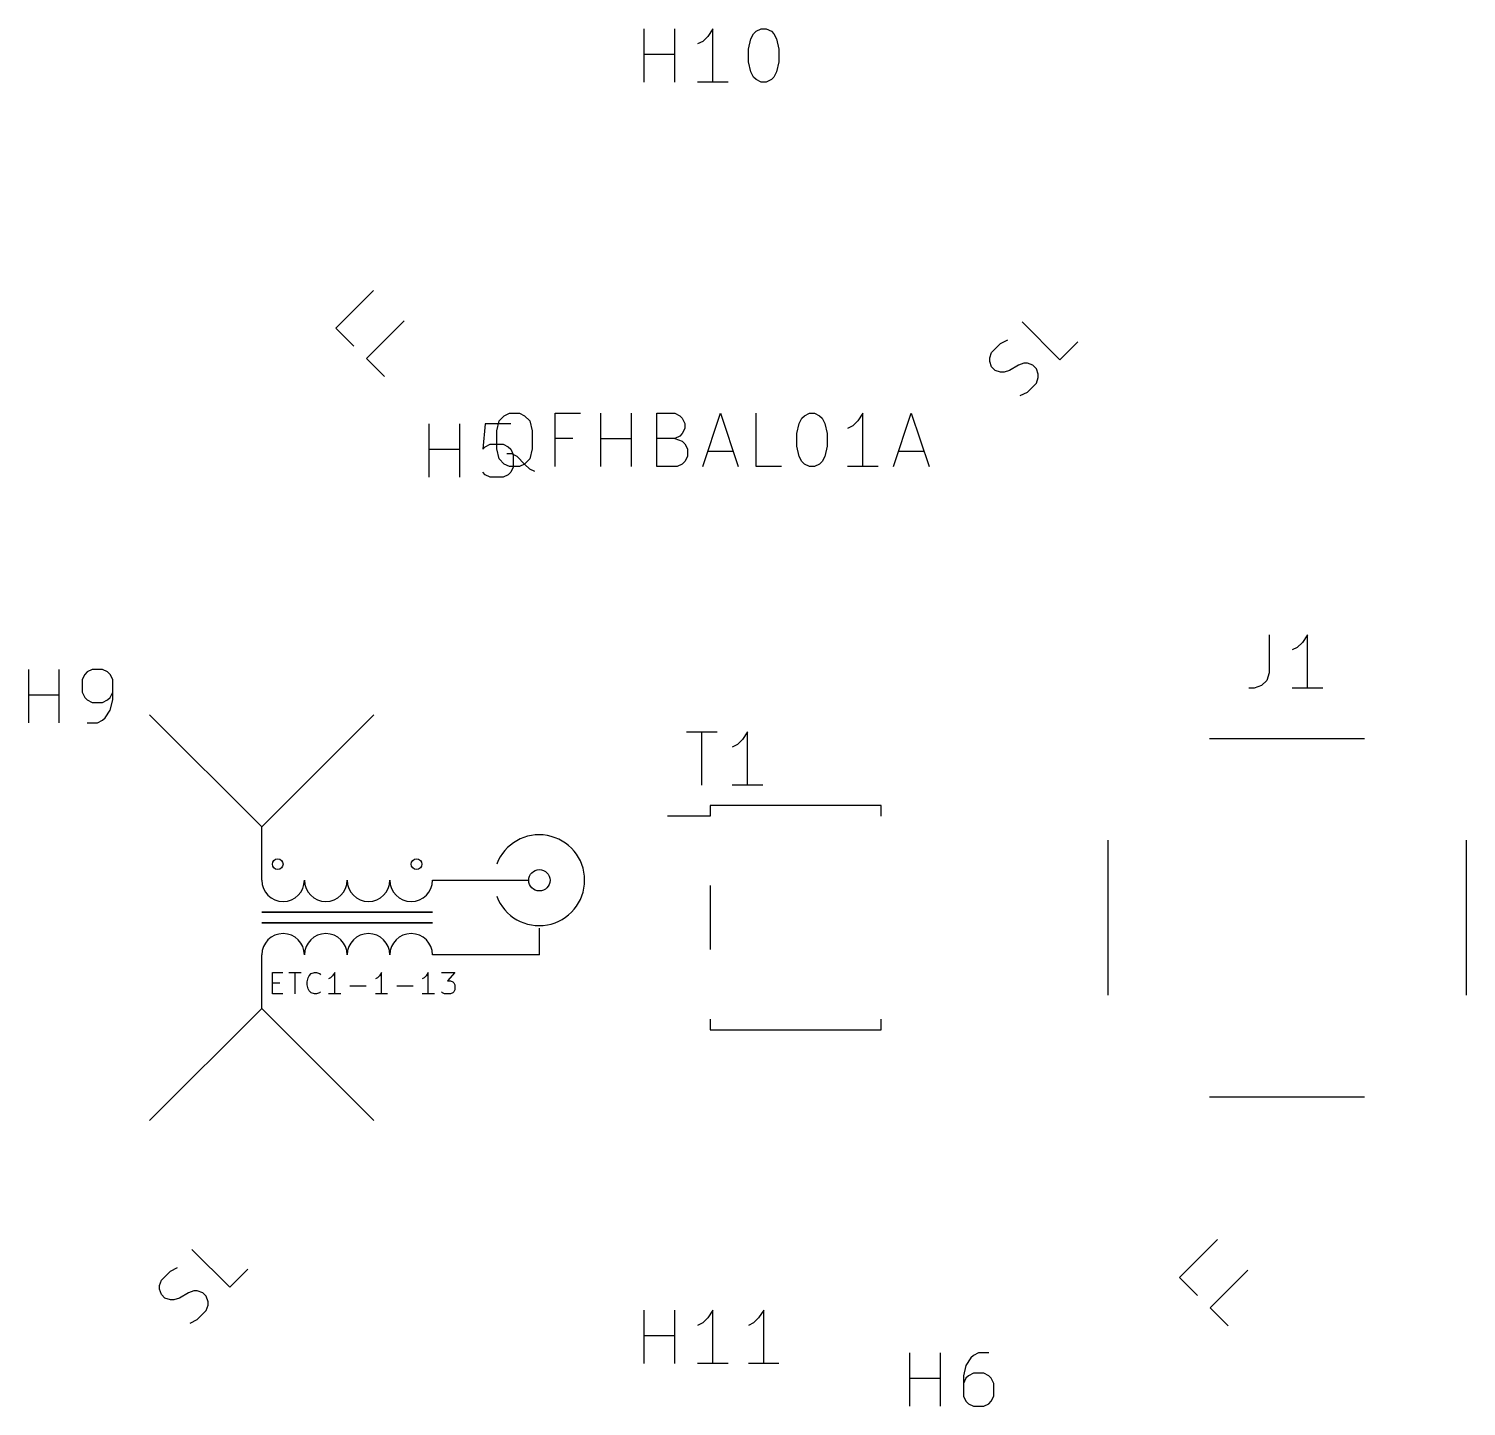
# Model space of a CAD drawing. Extents: x -12.8 to 14.2, y -9.1 to 16.7.
import ezdxf

# ---------------------------------------------------------------- set-up
doc = ezdxf.new("R2010")
doc.units = 0
doc.layers.add('BLACK', color=7, linetype='CONTINUOUS')

msp = doc.modelspace()

# ---------------------------------------------------------------- linework, layer by layer
at = {"layer": 'BLACK', "linetype": 'CONTINUOUS'}
for p, q in [((-1.2381, 15.7476), (-1.2381, 16.7476)), ((-0.666667, 15.7476), (-0.666667, 16.7476)), ((0.047619, 16.7476), (-0.04762, 16.6048)), ((0.047619, 15.7476), (0.047619, 16.7476)), ((0.809523, 16.6524), (0.857142, 16.7)), ((0.857142, 16.7), (0.95238, 16.7476)), ((0.95238, 16.7476), (1.04762, 16.7476)), ((1.04762, 16.7476), (1.14286, 16.7)), ((1.14286, 16.7), (1.19048, 16.6524)), ((-0.142858, 16.5095), (-0.238096, 16.4619)), ((-0.04762, 16.6048), (-0.142858, 16.5095)), ((0.714285, 16.3667), (0.761904, 16.5571)), ((0.761904, 16.5571), (0.809523, 16.6524)), ((1.19048, 16.6524), (1.23809, 16.5571)), ((1.23809, 16.5571), (1.28571, 16.3667)), ((-1.2381, 16.2714), (-0.666667, 16.2714)), ((0.714285, 16.1286), (0.714285, 16.3667)), ((1.28571, 16.3667), (1.28571, 16.1286)), ((0.761904, 15.9381), (0.714285, 16.1286)), ((0.809523, 15.8429), (0.761904, 15.9381)), ((1.23809, 15.9381), (1.19048, 15.8429)), ((1.28571, 16.1286), (1.23809, 15.9381)), ((0.333333, 15.7476), (-0.238096, 15.7476)), ((0.857142, 15.7952), (0.809523, 15.8429)), ((0.95238, 15.7476), (0.857142, 15.7952)), ((1.04762, 15.7476), (0.95238, 15.7476)), ((1.14286, 15.7952), (1.04762, 15.7476)), ((1.19048, 15.8429), (1.14286, 15.7952)), ((-7.01074, 11.141), (-6.30364, 11.8481)), ((-6.67403, 10.8043), (-7.01074, 11.141)), ((-6.43832, 10.5686), (-5.73122, 11.2757)), ((6.54555, 10.5494), (5.83844, 11.2565)), ((5.26602, 10.6841), (5.43438, 10.8524)), ((5.43438, 10.8524), (5.56907, 10.9198)), ((6.88226, 10.8861), (6.54555, 10.5494)), ((-6.10161, 10.2318), (-6.43832, 10.5686)), ((5.23235, 10.5831), (5.26602, 10.6841)), ((5.23235, 10.5157), (5.23235, 10.5831)), ((5.26602, 10.4147), (5.23235, 10.5157)), ((5.33336, 10.3474), (5.26602, 10.4147)), ((5.43438, 10.3137), (5.33336, 10.3474)), ((5.50172, 10.3137), (5.43438, 10.3137)), ((5.60274, 10.3474), (5.50172, 10.3137)), ((5.7711, 10.4484), (5.60274, 10.3474)), ((5.87211, 10.482), (5.7711, 10.4484)), ((5.93946, 10.482), (5.87211, 10.482)), ((6.04047, 10.4484), (5.93946, 10.482)), ((6.10781, 10.381), (6.04047, 10.4484)), ((6.14149, 10.28), (6.10781, 10.381)), ((6.14149, 10.2127), (6.14149, 10.28)), ((5.93946, 9.94329), (6.10781, 10.1117)), ((6.10781, 10.1117), (6.14149, 10.2127)), ((5.80477, 9.87595), (5.93946, 9.94329)), ((-3.95238, 9.40476), (-3.85714, 9.5)), ((-3.85714, 9.5), (-3.7619, 9.54762)), ((-3.7619, 9.54762), (-3.57143, 9.54762)), ((-3.57143, 9.54762), (-3.47619, 9.5)), ((-3.47619, 9.5), (-3.38095, 9.40476)), ((-2.90476, 8.54762), (-2.90476, 9.54762)), ((-2.90476, 9.54762), (-2.42857, 9.54762)), ((-2.04762, 8.54762), (-2.04762, 9.54762)), ((-1.47619, 8.54762), (-1.47619, 9.54762)), ((-1, 8.54762), (-1, 9.54762)), ((-1, 9.54762), (-0.666667, 9.54762)), ((-0.666667, 9.54762), (-0.571429, 9.5)), ((-0.571429, 9.5), (-0.52381, 9.45238)), ((-0.52381, 9.45238), (-0.476191, 9.35714)), ((-0.142858, 8.54762), (0.190476, 9.54762)), ((0.190476, 9.54762), (0.523809, 8.54762)), ((0.857142, 8.54762), (0.857142, 9.54762)), ((1.66667, 9.35714), (1.71428, 9.45238)), ((1.71428, 9.45238), (1.7619, 9.5)), ((1.7619, 9.5), (1.85714, 9.54762)), ((1.85714, 9.54762), (1.95238, 9.54762)), ((1.95238, 9.54762), (2.04762, 9.5)), ((2.04762, 9.5), (2.09524, 9.45238)), ((2.09524, 9.45238), (2.14286, 9.35714)), ((2.85714, 9.54762), (2.7619, 9.40476)), ((2.85714, 8.54762), (2.85714, 9.54762)), ((3.42857, 8.54762), (3.7619, 9.54762)), ((3.7619, 9.54762), (4.09524, 8.54762)), ((-5.2619, 8.34762), (-5.2619, 9.34762)), ((-4.69048, 8.34762), (-4.69048, 9.34762)), ((-4.21429, 9.34762), (-4.2619, 8.87143)), ((-3.7381, 9.34762), (-4.21429, 9.34762)), ((-4, 9.21429), (-3.95238, 9.40476)), ((-4, 8.88095), (-4, 9.21429)), ((-3.38095, 9.40476), (-3.33333, 9.21429)), ((-3.33333, 9.21429), (-3.33333, 8.88095)), ((-0.52381, 9.16667), (-0.571429, 9.11905)), ((-0.476191, 9.2619), (-0.52381, 9.16667)), ((-0.476191, 9.35714), (-0.476191, 9.2619)), ((1.61905, 9.16667), (1.66667, 9.35714)), ((1.61905, 8.92857), (1.61905, 9.16667)), ((2.14286, 9.35714), (2.19048, 9.16667)), ((2.19048, 9.16667), (2.19048, 8.92857)), ((2.66667, 9.30952), (2.57143, 9.2619)), ((2.7619, 9.40476), (2.66667, 9.30952)), ((-4.2619, 8.87143), (-4.21429, 8.91905)), ((-4.21429, 8.91905), (-4.11905, 8.96667)), ((-4.11905, 8.96667), (-3.88095, 8.96667)), ((-3.88095, 8.96667), (-3.78571, 8.91905)), ((-3.78571, 8.91905), (-3.7381, 8.87143)), ((-2.57143, 9.07143), (-2.90476, 9.07143)), ((-2.04762, 9.07143), (-1.47619, 9.07143)), ((-0.666667, 9.07143), (-1, 9.07143)), ((-0.571429, 9.11905), (-0.666667, 9.07143)), ((-0.666667, 9.07143), (-0.52381, 9.02381)), ((-0.52381, 9.02381), (-0.476191, 8.97619)), ((-0.476191, 8.97619), (-0.428572, 8.88095)), ((1.66667, 8.7381), (1.61905, 8.92857)), ((2.19048, 8.92857), (2.14286, 8.7381)), ((-5.2619, 8.87143), (-4.69048, 8.87143)), ((-3.95238, 8.69048), (-4, 8.88095)), ((-3.85714, 8.59524), (-3.95238, 8.69048)), ((-3.71429, 8.78571), (-3.80952, 8.78571)), ((-3.7381, 8.87143), (-3.69048, 8.77619)), ((-3.61905, 8.7381), (-3.71429, 8.78571)), ((-3.69048, 8.77619), (-3.69048, 8.5381)), ((-3.47619, 8.59524), (-3.61905, 8.7381)), ((-3.38095, 8.69048), (-3.47619, 8.59524)), ((-3.33333, 8.88095), (-3.38095, 8.69048)), ((-0.476191, 8.64286), (-0.52381, 8.59524)), ((-0.428572, 8.7381), (-0.476191, 8.64286)), ((-0.428572, 8.88095), (-0.428572, 8.7381)), ((-0.04762, 8.83333), (0.428571, 8.83333)), ((1.71428, 8.64286), (1.66667, 8.7381)), ((1.7619, 8.59524), (1.71428, 8.64286)), ((2.09524, 8.64286), (2.04762, 8.59524)), ((2.14286, 8.7381), (2.09524, 8.64286)), ((3.52381, 8.83333), (4, 8.83333)), ((-4.21429, 8.39524), (-4.2619, 8.44286)), ((-4.11905, 8.34762), (-4.21429, 8.39524)), ((-3.88095, 8.34762), (-4.11905, 8.34762)), ((-3.78571, 8.39524), (-3.88095, 8.34762)), ((-3.7619, 8.54762), (-3.85714, 8.59524)), ((-3.7381, 8.44286), (-3.78571, 8.39524)), ((-3.57143, 8.54762), (-3.7619, 8.54762)), ((-3.69048, 8.5381), (-3.7381, 8.44286)), ((-3.47619, 8.59524), (-3.57143, 8.54762)), ((-3.38095, 8.5), (-3.47619, 8.59524)), ((-3.28571, 8.45238), (-3.38095, 8.5)), ((-0.619048, 8.54762), (-1, 8.54762)), ((-0.52381, 8.59524), (-0.619048, 8.54762)), ((1.33333, 8.54762), (0.857142, 8.54762)), ((1.85714, 8.54762), (1.7619, 8.59524)), ((1.95238, 8.54762), (1.85714, 8.54762)), ((2.04762, 8.59524), (1.95238, 8.54762)), ((3.14286, 8.54762), (2.57143, 8.54762)), ((10.4667, 5.39762), (10.4667, 4.68333)), ((11.181, 5.39762), (11.0857, 5.25476)), ((11.181, 4.39762), (11.181, 5.39762)), ((10.9905, 5.15952), (10.8952, 5.11191)), ((11.0857, 5.25476), (10.9905, 5.15952)), ((-12.7619, 3.74762), (-12.7619, 4.74762)), ((-12.1905, 3.74762), (-12.1905, 4.74762)), ((-11.7143, 4.65238), (-11.7619, 4.55714)), ((-11.6667, 4.7), (-11.7143, 4.65238)), ((-11.5714, 4.74762), (-11.6667, 4.7)), ((-11.381, 4.74762), (-11.5714, 4.74762)), ((-11.2857, 4.7), (-11.381, 4.74762)), ((-11.2381, 4.65238), (-11.2857, 4.7)), ((-11.1905, 4.55714), (-11.2381, 4.65238)), ((10.4667, 4.68333), (10.419, 4.54048)), ((-11.7619, 4.55714), (-11.7619, 4.31905)), ((-11.7619, 4.31905), (-11.7143, 4.22381)), ((-11.2381, 4.22381), (-11.1905, 4.31905)), ((-11.1905, 4.17619), (-11.1905, 4.55714)), ((10.181, 4.39762), (10.0857, 4.39762)), ((10.3238, 4.44524), (10.181, 4.39762)), ((10.419, 4.54048), (10.3238, 4.44524)), ((11.4667, 4.39762), (10.8952, 4.39762)), ((-12.7619, 4.27143), (-12.1905, 4.27143)), ((-11.7143, 4.22381), (-11.6667, 4.17619)), ((-11.6667, 4.17619), (-11.5714, 4.12857)), ((-11.5714, 4.12857), (-11.381, 4.12857)), ((-11.381, 4.12857), (-11.2857, 4.17619)), ((-11.2857, 4.17619), (-11.2381, 4.22381)), ((-11.2381, 3.98571), (-11.1905, 4.17619)), ((-11.4762, 3.74762), (-11.381, 3.79524)), ((-11.381, 3.79524), (-11.3333, 3.84286)), ((-11.3333, 3.84286), (-11.2381, 3.98571)), ((-8.4, 1.8), (-10.5, 3.9)), ((-8.4, 1.8), (-6.3, 3.9)), ((-11.6667, 3.74762), (-11.4762, 3.74762)), ((-0.444705, 3.57802), (0.126723, 3.57802)), ((-0.158991, 2.57802), (-0.158991, 3.57802)), ((0.698152, 3.57802), (0.602914, 3.43516)), ((0.698152, 2.57802), (0.698152, 3.57802)), ((0.507676, 3.33992), (0.412438, 3.2923)), ((0.602914, 3.43516), (0.507676, 3.33992)), ((9.35, 3.455), (12.25, 3.455)), ((0.983866, 2.57802), (0.412438, 2.57802)), ((3.2, 2.2), (0, 2.2)), ((0, 2.2), (0, 2)), ((3.2, 2), (3.2, 2.2)), ((0, 2), (-0.8, 2)), ((-8.4, 0.8), (-8.4, 1.8)), ((7.445, 1.55), (7.445, -1.35)), ((14.155, 1.55), (14.155, -1.35)), ((-5.2, 0.8), (-3.4, 0.8)), ((0, 0.7), (0, -0.5)), ((-8.4, 0.2), (-5.2, 0.2)), ((-5.2, 0.2), (-8.4, 0.2)), ((-5.2, 0), (-8.4, 0)), ((-8.4, 0), (-5.2, 0)), ((-3.2, -0.6), (-3.2, -0.1)), ((-8.4, -1.6), (-8.4, -0.6)), ((-3.2, -0.6), (-5.2, -0.6)), ((-8.19524, -1.33095), (-8.19524, -0.930952)), ((-8.19524, -0.930952), (-8.00476, -0.930952)), ((-7.89048, -0.930952), (-7.6619, -0.930952)), ((-7.77619, -1.33095), (-7.77619, -0.930952)), ((-7.54762, -1.10238), (-7.52857, -1.02619)), ((-7.52857, -1.02619), (-7.50952, -0.988095)), ((-7.50952, -0.988095), (-7.47143, -0.95)), ((-7.47143, -0.95), (-7.41429, -0.930952)), ((-7.41429, -0.930952), (-7.37619, -0.930952)), ((-7.37619, -0.930952), (-7.31905, -0.95)), ((-7.31905, -0.95), (-7.3, -0.969047)), ((-7.10952, -1.02619), (-7.14762, -1.04524)), ((-7.07143, -0.988095), (-7.10952, -1.02619)), ((-7.03333, -0.930952), (-7.07143, -0.988095)), ((-7.03333, -1.33095), (-7.03333, -0.930952)), ((-6.23333, -1.02619), (-6.27143, -1.04524)), ((-6.19524, -0.988095), (-6.23333, -1.02619)), ((-6.15714, -0.930952), (-6.19524, -0.988095)), ((-6.15714, -1.33095), (-6.15714, -0.930952)), ((-5.35714, -1.02619), (-5.39524, -1.04524)), ((-5.31905, -0.988095), (-5.35714, -1.02619)), ((-5.28095, -0.930952), (-5.31905, -0.988095)), ((-5.28095, -1.33095), (-5.28095, -0.930952)), ((-5.03333, -0.930952), (-4.78571, -0.930952)), ((-4.78571, -0.930952), (-4.91905, -1.08333)), ((-8.19524, -1.12143), (-8.0619, -1.12143)), ((-8.00476, -1.33095), (-8.19524, -1.33095)), ((-7.54762, -1.15952), (-7.54762, -1.10238)), ((-7.52857, -1.23571), (-7.54762, -1.15952)), ((-7.50952, -1.27381), (-7.52857, -1.23571)), ((-7.47143, -1.3119), (-7.50952, -1.27381)), ((-7.41429, -1.33095), (-7.47143, -1.3119)), ((-7.37619, -1.33095), (-7.41429, -1.33095)), ((-7.31905, -1.3119), (-7.37619, -1.33095)), ((-7.3, -1.29286), (-7.31905, -1.3119)), ((-6.91905, -1.33095), (-7.14762, -1.33095)), ((-6.74762, -1.17857), (-6.44286, -1.17857)), ((-6.04286, -1.33095), (-6.27143, -1.33095)), ((-5.87143, -1.17857), (-5.56667, -1.17857)), ((-5.16667, -1.33095), (-5.39524, -1.33095)), ((-5.01429, -1.3119), (-5.03333, -1.29286)), ((-4.97619, -1.33095), (-5.01429, -1.3119)), ((-4.86191, -1.33095), (-4.97619, -1.33095)), ((-4.91905, -1.08333), (-4.86191, -1.08333)), ((-4.86191, -1.08333), (-4.82381, -1.10238)), ((-4.82381, -1.3119), (-4.86191, -1.33095)), ((-4.82381, -1.10238), (-4.80476, -1.12143)), ((-4.80476, -1.29286), (-4.82381, -1.3119)), ((-4.80476, -1.12143), (-4.78571, -1.15952)), ((-4.78571, -1.25476), (-4.80476, -1.29286)), ((-4.78571, -1.15952), (-4.78571, -1.25476)), ((-8.4, -1.6), (-10.5, -3.7)), ((-8.4, -1.6), (-6.3, -3.7)), ((0, -1.8), (0, -2)), ((3.2, -2), (3.2, -1.8)), ((0, -2), (3.2, -2)), ((9.35, -3.255), (12.25, -3.255)), ((-8.99925, -6.82421), (-9.70636, -6.11711)), ((8.78806, -6.63902), (9.49516, -5.93191)), ((-10.1104, -6.52117), (-9.97573, -6.45383)), ((-10.3125, -6.79054), (-10.2788, -6.68953)), ((-10.2788, -6.68953), (-10.1104, -6.52117)), ((-8.66254, -6.4875), (-8.99925, -6.82421)), ((9.12477, -6.97574), (8.78806, -6.63902)), ((9.36048, -7.21144), (10.0676, -6.50433)), ((-10.3125, -6.85789), (-10.3125, -6.79054)), ((-10.2788, -6.9589), (-10.3125, -6.85789)), ((-10.2114, -7.02624), (-10.2788, -6.9589)), ((-9.7737, -6.92523), (-9.94206, -7.02624)), ((-9.67269, -6.89156), (-9.7737, -6.92523)), ((-9.60534, -6.89156), (-9.67269, -6.89156)), ((-9.50433, -6.92523), (-9.60534, -6.89156)), ((-9.43698, -6.99257), (-9.50433, -6.92523)), ((-9.40331, -7.09359), (-9.43698, -6.99257)), ((-10.1104, -7.05992), (-10.2114, -7.02624)), ((-10.0431, -7.05992), (-10.1104, -7.05992)), ((-9.94206, -7.02624), (-10.0431, -7.05992)), ((-9.60534, -7.43031), (-9.43698, -7.26195)), ((-9.43698, -7.26195), (-9.40331, -7.16093)), ((-9.40331, -7.16093), (-9.40331, -7.09359)), ((-1.2381, -8.25238), (-1.2381, -7.25238)), ((-0.666667, -8.25238), (-0.666667, -7.25238)), ((0.047619, -7.25238), (-0.04762, -7.39524)), ((0.047619, -8.25238), (0.047619, -7.25238)), ((1, -7.25238), (0.904761, -7.39524)), ((1, -8.25238), (1, -7.25238)), ((9.69719, -7.54816), (9.36048, -7.21144)), ((-9.74003, -7.49765), (-9.60534, -7.43031)), ((-0.142858, -7.49048), (-0.238096, -7.53809)), ((-0.04762, -7.39524), (-0.142858, -7.49048)), ((0.809523, -7.49048), (0.714285, -7.53809)), ((0.904761, -7.39524), (0.809523, -7.49048)), ((-1.2381, -7.72857), (-0.666667, -7.72857)), ((3.73809, -9.05238), (3.73809, -8.05238)), ((4.30952, -9.05238), (4.30952, -8.05238)), ((5.02381, -8.05238), (4.92857, -8.1)), ((5.21428, -8.05238), (5.02381, -8.05238)), ((0.333333, -8.25238), (-0.238096, -8.25238)), ((1.28571, -8.25238), (0.714285, -8.25238)), ((4.78571, -8.29048), (4.73809, -8.48095)), ((4.88095, -8.14762), (4.78571, -8.29048)), ((4.92857, -8.1), (4.88095, -8.14762)), ((3.73809, -8.52857), (4.30952, -8.52857)), ((4.73809, -8.48095), (4.73809, -8.8619)), ((4.78571, -8.52857), (4.73809, -8.62381)), ((4.83333, -8.48095), (4.78571, -8.52857)), ((4.92857, -8.43333), (4.83333, -8.48095)), ((5.11905, -8.43333), (4.92857, -8.43333)), ((5.21428, -8.48095), (5.11905, -8.43333)), ((5.2619, -8.52857), (5.21428, -8.48095)), ((5.30952, -8.62381), (5.2619, -8.52857)), ((4.73809, -8.8619), (4.78571, -8.95714)), ((5.2619, -8.95714), (5.30952, -8.8619)), ((5.30952, -8.8619), (5.30952, -8.62381)), ((4.78571, -8.95714), (4.83333, -9.00476)), ((4.83333, -9.00476), (4.92857, -9.05238)), ((4.92857, -9.05238), (5.11905, -9.05238)), ((5.11905, -9.05238), (5.21428, -9.00476)), ((5.21428, -9.00476), (5.2619, -8.95714))]:
    msp.add_line(p, q, dxfattribs=at)
at = {"layer": 'BLACK'}
for centre, radius in [((-8.1, 1.1), 0.1), ((-5.5, 1.1), 0.1), ((-3.2, 0.8), 0.2)]:
    msp.add_circle(centre, radius, dxfattribs=at)
for centre, radius, start, end in [((-3.20364, 0.8), 0.850991, -159.358, 159.358), ((-8, 0.8), 0.4, 180, 360), ((-7.2, 0.8), 0.4, 180, 360), ((-6.4, 0.8), 0.4, 180, 360), ((-5.6, 0.8), 0.4, 180, 360), ((-8, -0.6), 0.4, 0, 180), ((-7.2, -0.6), 0.4, 0, 180), ((-6.4, -0.6), 0.4, 0, 180), ((-5.6, -0.6), 0.4, 0, 180)]:
    msp.add_arc(centre, radius, start, end, dxfattribs=at)

doc.saveas('drawing.dxf')
